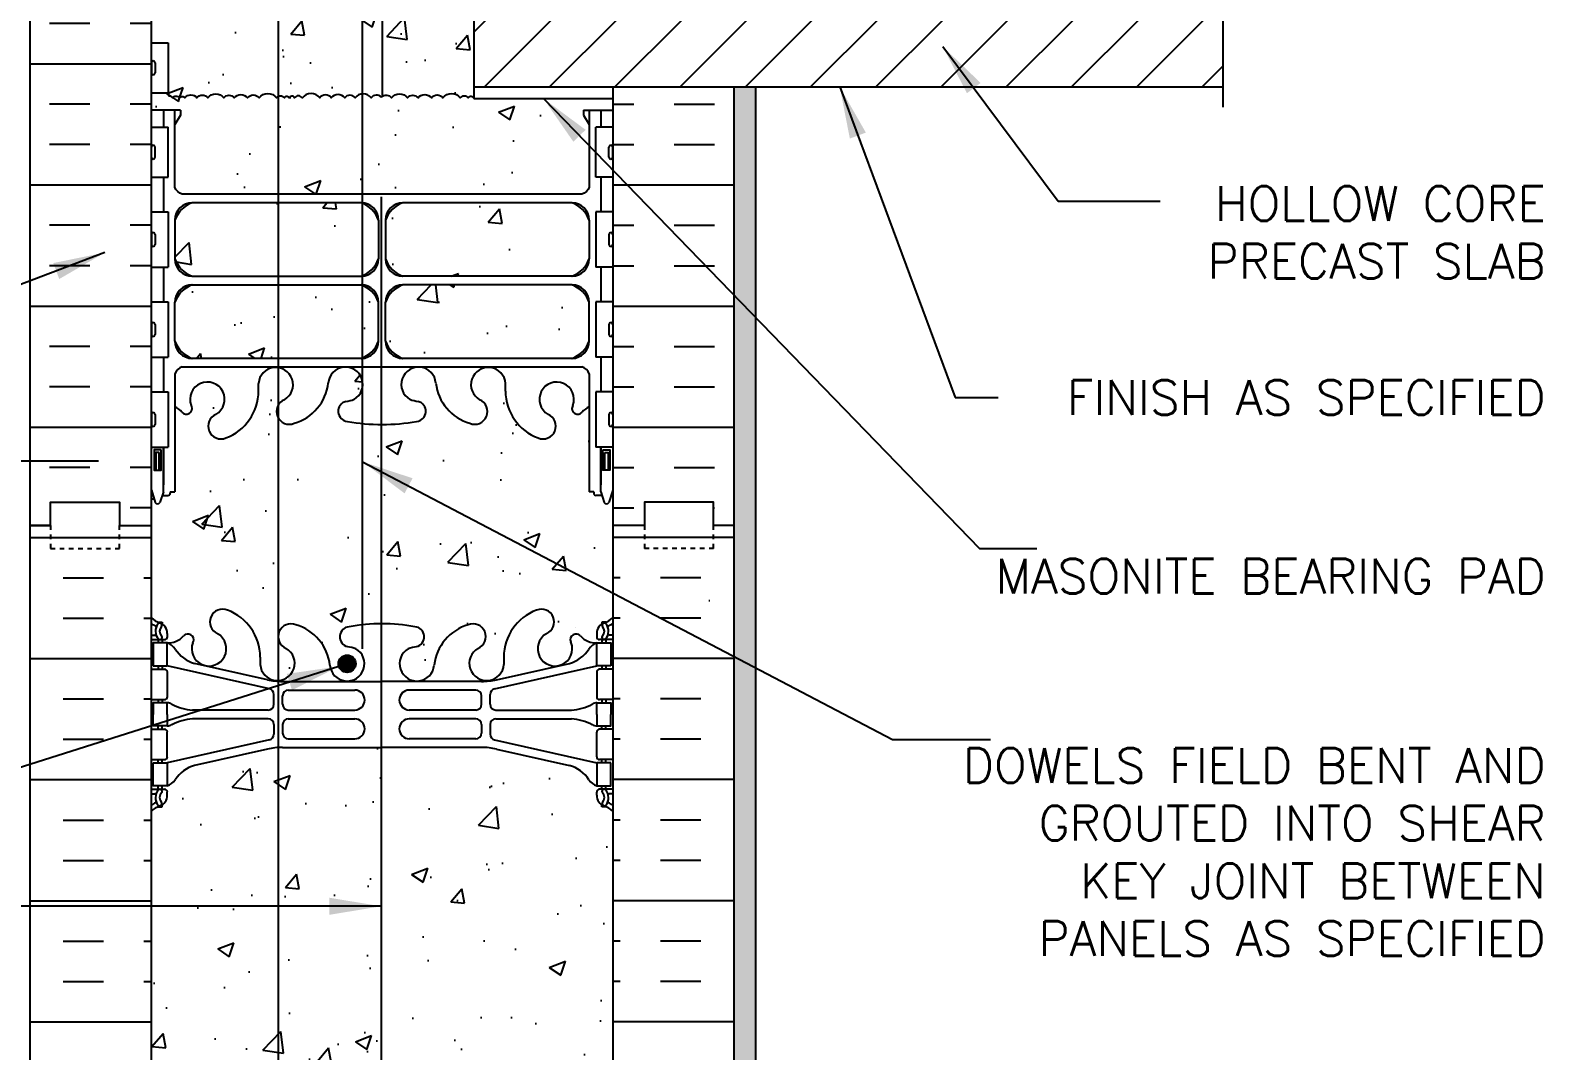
# Model space of a CAD drawing. Header units: inches. Extents: x 208.6 to 263.4, y 202.1 to 265.8.
# Drawn here: x 230.61 to 263.4, y 227.42 to 249.53 of the extents above; entities that cross this region are included whole.
import ezdxf

# ---------------------------------------------------------------- set-up
doc = ezdxf.new("R2010")
doc.units = ezdxf.units.IN
doc.header["$LTSCALE"] = 0.5
doc.header["$MEASUREMENT"] = 0
doc.linetypes.add('HIDDEN2', pattern=[0.1875, 0.125, -0.0625])
for name, color, linetype in [('HATCH', 12, 'Continuous'), ('line25', 2, 'Continuous'), ('LINE3', 3, 'Continuous'), ('LINE50', 5, 'Continuous'), ('LINE9', 9, 'Continuous'), ('TEXT', 4, 'Continuous'), ('Web_Edge', 9, 'Continuous')]:
    doc.layers.add(name, color=color, linetype=linetype)
doc.styles.add('DIM', font='romans.shx', dxfattribs={"width": 0.7})
doc.styles.add('ROMANS', font='romans.shx', dxfattribs={"height": 0.75})
doc.dimstyles.new('ext_12', dxfattribs={"dimscale": 12, "dimtxt": 0.09375, "dimasz": 0.09375, "dimexe": 0.09375, "dimexo": 0.0625, "dimgap": 0.0625, "dimtad": 1, "dimdec": 1, "dimzin": 3, "dimdsep": 46, "dimlunit": 4, "dimtxsty": 'DIM', "dimcen": 0.09, "dimdle": 0.09375, "dimclrt": 4, "dimadec": 0, "dimazin": 0, "dimtfac": 1, "dimtdec": 1, "dimtmove": 2, "dimatfit": 3, "dimfxl": 1, "dimfrac": 2, "dimtolj": 1, "dimtzin": 0, "dimarcsym": 0})
pattern_1 = [(50, (0, 0), (3.5863, -0.31376), [0.375, -4.125]), (355, (0, 0), (-0.693757, 3.76096), [0.3, -3.3]), (100.4514, (0.299, -0.026), (2.892544, 3.4472), [0.3187, -3.50571]), (46.1842, (0, 1), (5.336207, -0.827596), [0.5625, -6.1875]), (96.6356, (0.4447, 0.931), (4.67331, 4.87059), [0.47805, -5.25857]), (351.1842, (0, 1), (4.67331, 4.87059), [0.45, -4.95]), (21, (0.5, 0.75), (2.984535, -2.013094), [0.375, -4.125]), (326, (0.5, 0.75), (1.216577, 3.62575), [0.3, -3.3]), (71.4514, (0.7487, 0.5822), (4.201112, 1.612656), [0.3187, -3.50571]), (37.5, (0, 0), (0.0607993, 1.6644693), [0, -3.26, 0, -3.35, 0, -3.3125]), (7.5, (0, 0), (1.315348, 1.972059), [0, -1.91, 0, -3.185, 0, -1.2625]), (327.5, (-1.115, 0), (2.669112, -0.1127744), [0, -1.25, 0, -3.9, 0, -5.175]), (317.5, (-1.615, 0), (2.915931, 0.500525), [0, -1.625, 0, -2.59, 0, -3.675])]

msp = doc.modelspace()

# ---------------------------------------------------------------- hatches: boundary and pattern name
at = {"layer": 'HATCH'}
h = msp.add_hatch(dxfattribs=at)
h.set_pattern_fill('AR-CONC', color=256, scale=0.5)
h.set_pattern_definition(pattern_1)
h.paths.add_polyline_path([(243.24, 264.81), (237.23, 264.81), (236.23, 263.81), (236.23, 265.81), (235.23, 264.81), (233.24, 264.81), (233.24, 263, 0.088416), (233.386, 262.902), (233.476, 262.902), (233.476, 262.861, -0.249069), (233.586, 262.653), (233.586, 262.586, -0.414214), (233.524, 262.523), (233.476, 262.523), (233.476, 262.453), (233.581, 262.453, -0.155529), (233.757, 262.319, 0.180914), (234.174, 262.008), (235.755, 261.655, 0.054974), (236.082, 261.619), (238.24, 261.619), (240.398, 261.619, 0.054974), (240.725, 261.655), (242.306, 262.008, 0.180914), (242.723, 262.319, -0.155529), (242.899, 262.453), (243.004, 262.453), (243.004, 262.523), (242.957, 262.523, -0.414214), (242.894, 262.586), (242.894, 262.653, -0.249069), (243.004, 262.861), (243.004, 262.902), (243.094, 262.902, 0.08841), (243.24, 263)])
h.paths.add_polyline_path([(243.24, 258.807, 0.08841), (243.094, 258.905), (243.004, 258.905), (243.004, 258.946, -0.249069), (242.894, 259.153), (242.894, 259.221, -0.414214), (242.957, 259.283), (243.004, 259.283), (243.004, 259.353), (242.899, 259.353, 0.231736), (242.541, 259.202, -0.8344), (242.33, 259.328), (242.342, 259.349, 2.155404), (241.803, 259.155, -1), (241.589, 258.644, -0.311223), (240.88, 259.66), (240.881, 259.825, 1.661382), (240.32, 259.472, -1), (240.106, 258.961, -0.307094), (239.368, 259.856, 1.604516), (238.809, 259.481, 0.055617), (238.988, 259.435, -0.843243), (238.954, 259.003, -0.047544), (238.24, 258.938, -0.047544), (237.526, 259.003, -0.843243), (237.492, 259.435, 0.055617), (237.671, 259.481, 1.604516), (237.113, 259.856, -0.307094), (236.374, 258.961, -1), (236.16, 259.472, 1.661382), (235.599, 259.825), (235.6, 259.679, -0.316114), (234.891, 258.644, -1), (234.677, 259.155, 2.155404), (234.139, 259.349), (234.15, 259.328, -0.834375), (233.939, 259.202, 0.23174), (233.581, 259.353), (233.476, 259.353), (233.476, 259.283), (233.524, 259.283, -0.414214), (233.586, 259.221), (233.586, 259.153, -0.249069), (233.476, 258.946), (233.476, 258.905), (233.386, 258.905, 0.088416), (233.24, 258.807), (233.24, 256.807), (233.24, 255.112), (233.301, 255.112), (233.301, 256.114, -0.379483), (233.793, 256.557), (242.537, 256.557), (242.537, 256.597), (242.443, 256.597, -1), (242.443, 256.66), (242.443, 256.785), (242.818, 256.785), (242.818, 256.66, -1), (242.818, 256.597), (242.724, 256.597), (242.724, 256.557), (243.127, 256.557, -0.386179), (243.129, 256.307), (243.928, 256.307), (243.928, 256.807), (243.24, 256.807)])
h.paths.add_polyline_path([(243.733, 254.807), (240.233, 254.807), (240.233, 253.307), (240.233, 249.807), (243.733, 249.807)])
h.paths.add_polyline_path([(243.24, 239.567), (243.161, 239.325, -0.725737), (243.055, 239.306), (243.006, 239.456), (242.88, 239.456, -0.414214), (242.83, 239.506), (242.83, 239.536), (242.73, 239.536), (242.73, 241.373, 0.108935), (242.577, 241.26, -0.8344), (242.366, 241.386), (242.378, 241.407, 2.155404), (241.839, 241.213, -1), (241.625, 240.701, -0.311223), (240.916, 241.717), (240.917, 241.882, 1.661382), (240.356, 241.53, -1), (240.142, 241.019, -0.307094), (239.404, 241.914, 1.604516), (238.845, 241.538, 0.055617), (239.024, 241.493, -0.843243), (238.99, 241.06, -0.049932), (238.24, 240.996, -0.049932), (237.49, 241.06, -0.843243), (237.456, 241.493, 0.055617), (237.635, 241.538, 1.604516), (237.077, 241.914, -0.307094), (236.338, 241.019, -1), (236.124, 241.53, 1.661382), (235.563, 241.882), (235.564, 241.737, -0.316114), (234.855, 240.701, -1), (234.641, 241.213, 2.155404), (234.103, 241.407), (234.114, 241.386, -0.834375), (233.903, 241.26, 0.108938), (233.75, 241.373), (233.75, 239.536), (233.65, 239.536), (233.65, 239.506, -0.414214), (233.6, 239.456), (233.474, 239.456), (233.431, 239.325, -0.725737), (233.325, 239.306), (233.24, 239.567), (233.24, 238.807), (233.24, 236.807, 0.088416), (233.386, 236.71), (233.476, 236.71), (233.476, 236.668, -0.249069), (233.586, 236.461), (233.586, 236.394, -0.414214), (233.524, 236.331), (233.476, 236.331), (233.476, 236.261), (233.581, 236.261, 0.231736), (233.939, 236.412, -0.8344), (234.15, 236.287), (234.139, 236.265, 2.155404), (234.677, 236.46, -1), (234.891, 236.971, -0.311223), (235.6, 235.955), (235.599, 235.79, 1.661382), (236.16, 236.143, -1), (236.374, 236.654, -0.307094), (237.113, 235.758, 1.604516), (237.671, 236.134, 0.055617), (237.492, 236.18, -0.843243), (237.526, 236.612, -0.047544), (238.24, 236.677, -0.047544), (238.954, 236.612, -0.843243), (238.988, 236.18, 0.055617), (238.809, 236.134, 1.604516), (239.368, 235.758, -0.307094), (240.106, 236.654, -1), (240.32, 236.143, 1.661382), (240.881, 235.79), (240.88, 235.935, -0.316114), (241.589, 236.971, -1), (241.803, 236.46, 2.155404), (242.342, 236.265), (242.33, 236.287, -0.834375), (242.541, 236.412, 0.23174), (242.899, 236.261), (243.004, 236.261), (243.004, 236.331), (242.957, 236.331, -0.414214), (242.894, 236.394), (242.894, 236.461, -0.249069), (243.004, 236.668), (243.004, 236.71), (243.094, 236.71, 0.08841), (243.24, 236.807)])
h.paths.add_polyline_path([(243.24, 232.615, 0.08841), (243.094, 232.712), (243.004, 232.712), (243.004, 232.754, -0.249069), (242.894, 232.961), (242.894, 233.029, -0.414214), (242.957, 233.091), (243.004, 233.091), (243.004, 233.161), (242.899, 233.161, -0.168672), (242.713, 233.311, 0.17445), (242.306, 233.607), (240.725, 233.959, 0.054974), (240.398, 233.996), (238.24, 233.996), (236.082, 233.996, 0.054974), (235.755, 233.959), (234.174, 233.607, 0.17445), (233.767, 233.311, -0.168672), (233.581, 233.161), (233.476, 233.161), (233.476, 233.091), (233.524, 233.091, -0.414214), (233.586, 233.029), (233.586, 232.961, -0.249069), (233.476, 232.754), (233.476, 232.712), (233.386, 232.712, 0.088416), (233.24, 232.615), (233.24, 227, 0.088416), (233.386, 226.902), (233.476, 226.902), (233.476, 226.861, -0.249069), (233.586, 226.653), (233.586, 226.586, -0.414214), (233.524, 226.523), (233.476, 226.523), (233.476, 226.453), (233.581, 226.453, -0.168672), (233.767, 226.304, 0.17445), (234.174, 226.008), (235.755, 225.655, 0.054974), (236.082, 225.619), (238.24, 225.619), (240.398, 225.619, 0.054974), (240.725, 225.655), (242.306, 226.008, 0.17445), (242.713, 226.304, -0.168672), (242.899, 226.453), (243.004, 226.453), (243.004, 226.523), (242.957, 226.523, -0.414214), (242.894, 226.586), (242.894, 226.653, -0.249069), (243.004, 226.861), (243.004, 226.902), (243.094, 226.902, 0.08841), (243.24, 227)])
h.paths.add_polyline_path([(239.368, 223.856, 1.604516), (238.809, 223.481, 0.055617), (238.988, 223.435, -0.843243), (238.954, 223.003, -0.047544), (238.24, 222.938, -0.047544), (237.526, 223.003, -0.843243), (237.492, 223.435, 0.055617), (237.671, 223.481, 1.604516), (237.113, 223.856, -0.307094), (236.374, 222.961, -0.133643), (236.23, 222.942), (236.23, 221.798), (237.23, 222.798), (241.311, 222.798, -0.232569), (240.88, 223.66), (240.881, 223.825, 1.661382), (240.32, 223.472, -1), (240.106, 222.961, -0.307094)])
h.paths.add_polyline_path([(243.004, 222.946, -0.249069), (242.894, 223.153), (242.894, 223.221, -0.414214), (242.957, 223.283), (243.004, 223.283), (243.004, 223.353), (242.899, 223.353, 0.231736), (242.541, 223.202, -0.8344), (242.33, 223.328), (242.342, 223.349, 2.155404), (241.803, 223.155, -0.408265), (241.954, 222.798), (243.25, 222.798, 0.095253), (243.094, 222.905), (243.004, 222.905)])
h.paths.add_polyline_path([(234.677, 223.155, 2.155404), (234.139, 223.349), (234.15, 223.328, -0.834375), (233.939, 223.202, 0.23174), (233.581, 223.353), (233.476, 223.353), (233.476, 223.283), (233.524, 223.283, -0.414214), (233.586, 223.221), (233.586, 223.153, -0.249069), (233.476, 222.946), (233.476, 222.905), (233.386, 222.905, 0.095253), (233.23, 222.798), (234.526, 222.798, -0.408265)])
h.paths.add_polyline_path([(236.23, 223.798), (236.23, 223.523, 1.463262), (235.599, 223.825), (235.6, 223.679, -0.237267), (235.17, 222.798), (235.23, 222.798)])
h.paths.add_polyline_path([(238.164, 243.641, 0.225652), (237.789, 244.016), (234.125, 244.016, 0.225652), (233.75, 243.641), (233.75, 242.801, 0.225652), (234.125, 242.426), (237.789, 242.426, 0.225652), (238.164, 242.801)])
h.paths.add_polyline_path([(238.164, 245.423, 0.225652), (237.789, 245.798), (234.125, 245.798, 0.225652), (233.75, 245.423), (233.75, 244.582, 0.225652), (234.125, 244.207), (237.789, 244.207, 0.225652), (238.164, 244.582)])
h.paths.add_polyline_path([(242.73, 244.582), (242.73, 245.423, 0.225652), (242.355, 245.798), (238.691, 245.798, 0.225652), (238.316, 245.423), (238.316, 244.582, 0.225652), (238.691, 244.207), (242.355, 244.207, 0.225652)])
h.paths.add_polyline_path([(242.73, 243.641, 0.225652), (242.355, 244.016), (238.691, 244.016, 0.225652), (238.316, 243.641), (238.316, 242.801, 0.225652), (238.691, 242.426), (242.355, 242.426, 0.225652), (242.73, 242.801)])
h = msp.add_hatch(dxfattribs=at)
h.set_pattern_fill('INSUL', color=256, scale=7, angle=180, style=0)
h.set_pattern_definition([(180, (240.657, 238.3073), (-3e-16, -2.625), []), (180, (240.657, 237.4323), (-3e-16, -2.625), [0.875, -0.875]), (180, (240.657, 236.5573), (-3e-16, -2.625), [0.875, -0.875])])
h.paths.add_polyline_path([(230.615, 238.807), (231.053, 238.807), (231.053, 239.307), (232.553, 239.307), (232.553, 238.807), (233.24, 238.807), (233.24, 256.807), (232.99, 256.807), (232.553, 256.807), (232.553, 256.307), (231.053, 256.307), (231.053, 256.807), (230.615, 256.807)])
h = msp.add_hatch(dxfattribs=at)
h.set_pattern_fill('AR-CONC', color=256, scale=0.5)
h.set_pattern_definition(pattern_1)
h.paths.add_polyline_path([(240.233, 253.307), (240.233, 256.307), (233.795, 256.307, 0.366745), (233.551, 256.096), (233.551, 255.112), (233.605, 255.112), (233.605, 253.912), (233.24, 253.912), (233.24, 253.162), (233.605, 253.162), (233.605, 251.962), (233.24, 251.962), (233.24, 251.212), (233.605, 251.212), (233.605, 250.012), (233.24, 250.012), (233.24, 249.262), (233.605, 249.262), (233.605, 248.182), (233.605, 248.123, -0.211775), (233.695, 248.069, -0.520567), (233.851, 248.069, -0.520567), (233.969, 248.069, -0.520567), (234.228, 248.069, -0.520567), (234.463, 248.069, -0.520567), (234.808, 248.069, -0.520567), (235.035, 248.069, -0.520567), (235.325, 248.069, -0.520567), (235.576, 248.069, -0.520567), (235.952, 248.069, -0.520567), (236.124, 248.069, -0.77279), (236.233, 248.057, -0.77279), (236.342, 248.069, -0.520567), (236.514, 248.069, -0.520567), (236.89, 248.069, -0.520567), (237.141, 248.069, -0.520567), (237.431, 248.069, -0.520567), (237.658, 248.069, -0.520567), (238.003, 248.069, -0.476463), (238.226, 248.085, -0.476463), (238.448, 248.069, -0.520567), (238.793, 248.069, -0.520567), (239.02, 248.069, -0.520567), (239.31, 248.069, -0.520567), (239.561, 248.069, -0.520567), (239.937, 248.069, -0.520567), (240.11, 248.069, -0.675722), (240.233, 248.057), (240.233, 248.307)])
h = msp.add_hatch(dxfattribs=at)
h.set_pattern_fill('ANSI31', color=256, scale=8, style=0)
h.set_pattern_definition([(45, (150.2163, 97.2534), (-0.707107, 0.707107), [])])
h.paths.add_polyline_path([(256.468, 249.807), (240.233, 249.807), (240.233, 248.307), (256.468, 248.307)])
h = msp.add_hatch(dxfattribs=at)
h.set_pattern_fill('INSUL', color=256, scale=7, angle=180, style=0)
h.set_pattern_definition([(7e-15, (235.823, 238.3073), (3e-16, -2.625), []), (7e-15, (235.823, 237.4323), (3e-16, -2.625), [0.875, -0.875]), (7e-15, (235.823, 236.5573), (3e-16, -2.625), [0.875, -0.875])])
h.paths.add_polyline_path([(245.865, 248.307), (243.24, 248.307), (243.24, 238.807), (243.928, 238.807), (243.928, 239.307), (245.428, 239.307), (245.428, 238.807), (245.865, 238.807)])
h = msp.add_hatch(dxfattribs=at)
h.set_pattern_fill('AR-SAND', color=256, scale=0.25, style=0)
h.set_pattern_definition([(37.5, (245.86505, 222.7978), (-0.0157483, 0.481706), [0, -0.38, 0, -0.425, 0, -0.40625]), (7.5, (245.86505, 222.7978), (0.442444, 0.705537), [0, -0.205, 0, -0.3425, 0, -0.13125]), (327.5, (245.55755, 222.7978), (0.7785355, 0.001415), [0, -0.125, 0, -0.45, 0, -0.5875]), (317.5, (245.55755, 222.7978), (0.751532, 0.219419), [0, -0.0625, 0, -0.295, 0, -0.3375])])
h.paths.add_polyline_path([(246.344, 248.307), (245.865, 248.307), (245.865, 222.798), (246.344, 222.798)])
h = msp.add_hatch(dxfattribs=at)
h.set_pattern_fill('AR-CONC', color=256, scale=0.5)
h.set_pattern_definition(pattern_1)
h.paths.add_polyline_path([(242.73, 247.495), (242.61, 247.695), (242.61, 247.807), (243.24, 247.807), (243.24, 248.057), (240.233, 248.057, 0.675722), (240.11, 248.069, 0.520567), (239.937, 248.069, 0.520567), (239.561, 248.069, 0.520567), (239.31, 248.069, 0.520567), (239.02, 248.069, 0.520567), (238.793, 248.069, 0.520567), (238.448, 248.069, 0.476463), (238.226, 248.085, 0.476463), (238.003, 248.069, 0.520567), (237.658, 248.069, 0.520567), (237.431, 248.069, 0.520567), (237.141, 248.069, 0.520567), (236.89, 248.069, 0.520567), (236.514, 248.069, 0.520567), (236.342, 248.069, 0.77279), (236.233, 248.057, 0.77279), (236.124, 248.069, 0.520567), (235.952, 248.069, 0.520567), (235.576, 248.069, 0.520567), (235.325, 248.069, 0.520567), (235.035, 248.069, 0.520567), (234.808, 248.069, 0.520567), (234.463, 248.069, 0.520567), (234.228, 248.069, 0.520567), (233.969, 248.069, 0.520567), (233.851, 248.069, 0.520567), (233.695, 248.069, 0.211775), (233.605, 248.123), (233.605, 248.182), (233.24, 248.182), (233.24, 247.807), (233.87, 247.807), (233.87, 247.695), (233.75, 247.495), (233.75, 246.134, 0.268156), (233.911, 245.985), (242.569, 245.985, 0.268138), (242.73, 246.134)])
at = {"layer": 'LINE3'}
msp.add_hatch(color=256, dxfattribs=at).paths.add_polyline_path([(237.297, 235.809, 1), (237.672, 235.809, 1)])

# ---------------------------------------------------------------- linework, layer by layer
at = {"layer": 'HATCH'}
for p, q in [((230.615, 238.548), (233.24, 238.548)), ((245.865, 238.548), (243.24, 238.548)), ((231.328, 237.673), (232.203, 237.673)), ((233.078, 237.673), (233.24, 237.673)), ((243.402, 237.673), (243.24, 237.673)), ((245.152, 237.673), (244.277, 237.673)), ((245.347, 237.17), (245.322, 237.17)), ((231.328, 236.798), (232.203, 236.798)), ((233.078, 236.798), (233.24, 236.798)), ((243.402, 236.798), (243.24, 236.798)), ((245.152, 236.798), (244.277, 236.798)), ((242.43, 236.587), (242.43, 236.587)), ((230.615, 235.923), (233.24, 235.923)), ((245.865, 235.923), (243.24, 235.923)), ((231.328, 235.048), (232.203, 235.048)), ((233.078, 235.048), (233.24, 235.048)), ((243.402, 235.048), (243.24, 235.048)), ((245.152, 235.048), (244.277, 235.048)), ((231.328, 234.173), (232.203, 234.173)), ((233.078, 234.173), (233.24, 234.173)), ((243.402, 234.173), (243.24, 234.173)), ((245.152, 234.173), (244.277, 234.173)), ((230.615, 233.298), (233.24, 233.298)), ((245.865, 233.298), (243.24, 233.298)), ((231.328, 232.423), (232.203, 232.423)), ((233.078, 232.423), (233.24, 232.423)), ((243.402, 232.423), (243.24, 232.423)), ((245.152, 232.423), (244.277, 232.423)), ((231.328, 231.548), (232.203, 231.548)), ((233.078, 231.548), (233.24, 231.548)), ((243.402, 231.548), (243.24, 231.548)), ((245.152, 231.548), (244.277, 231.548)), ((230.615, 230.673), (233.24, 230.673)), ((245.865, 230.673), (243.24, 230.673)), ((231.328, 229.798), (232.203, 229.798)), ((233.078, 229.798), (233.24, 229.798)), ((243.402, 229.798), (243.24, 229.798)), ((245.152, 229.798), (244.277, 229.798)), ((231.328, 228.923), (232.203, 228.923)), ((233.078, 228.923), (233.24, 228.923)), ((243.402, 228.923), (243.24, 228.923)), ((245.152, 228.923), (244.277, 228.923)), ((230.615, 228.048), (233.24, 228.048)), ((245.865, 228.048), (243.24, 228.048))]:
    msp.add_line(p, q, dxfattribs=at)
for points in [[(233.605, 248.123, -0.211775), (233.695, 248.069, -0.520567), (233.851, 248.069, -0.520567), (233.969, 248.069, -0.520567), (234.228, 248.069, -0.520567), (234.463, 248.069, -0.520567), (234.808, 248.069, -0.520567), (235.035, 248.069, -0.520567), (235.325, 248.069, -0.520567), (235.576, 248.069, -0.520567), (235.952, 248.069, -0.520567), (236.124, 248.069, -0.77279), (236.233, 248.057)], [(238.226, 248.085, 0.476463), (238.003, 248.069, 0.520567), (237.658, 248.069, 0.520567), (237.431, 248.069, 0.520567), (237.141, 248.069, 0.520567), (236.89, 248.069, 0.520567), (236.514, 248.069, 0.520567), (236.342, 248.069, 0.77279), (236.233, 248.057)], [(238.226, 248.085, -0.476463), (238.448, 248.069, -0.520567), (238.793, 248.069, -0.520567), (239.02, 248.069, -0.520567), (239.31, 248.069, -0.520567), (239.561, 248.069, -0.520567), (239.937, 248.069, -0.520567), (240.11, 248.069, -0.675722), (240.233, 248.057)]]:
    msp.add_lwpolyline(points, format="xyb", dxfattribs=at)
at = {"layer": 'line25'}
for p, q in [((233.24, 238.807), (233.24, 256.807)), ((233.24, 249.262), (233.605, 249.262)), ((233.605, 249.262), (233.605, 248.182)), ((240.233, 248.307), (240.233, 248.057)), ((240.233, 248.307), (256.468, 248.307)), ((243.24, 248.307), (243.24, 222.81)), ((245.838, 248.307), (256.468, 248.307)), ((233.24, 248.182), (233.605, 248.182)), ((240.233, 248.057), (243.24, 248.057)), ((233.24, 247.432), (233.605, 247.432)), ((233.605, 246.352), (233.605, 247.432)), ((243.24, 247.432), (242.875, 247.432)), ((242.875, 246.352), (242.875, 247.432)), ((233.24, 246.352), (233.605, 246.352)), ((243.24, 246.352), (242.875, 246.352)), ((233.24, 245.602), (233.605, 245.602)), ((233.605, 245.602), (233.605, 244.402)), ((243.24, 245.602), (242.875, 245.602)), ((242.875, 245.602), (242.875, 244.402)), ((233.24, 244.402), (233.605, 244.402)), ((243.24, 244.402), (242.875, 244.402)), ((233.24, 243.652), (233.605, 243.652)), ((233.605, 243.652), (233.605, 242.452)), ((243.24, 243.652), (242.875, 243.652)), ((242.875, 243.652), (242.875, 242.452)), ((233.24, 242.452), (233.605, 242.452)), ((243.24, 242.452), (242.875, 242.452)), ((233.24, 241.702), (233.605, 241.702)), ((233.605, 241.702), (233.605, 240.502)), ((243.24, 241.702), (242.875, 241.702)), ((242.875, 241.702), (242.875, 240.502)), ((233.24, 240.502), (233.605, 240.502)), ((243.24, 240.502), (242.875, 240.502)), ((233.24, 222.81), (233.24, 238.807))]:
    msp.add_line(p, q, dxfattribs=at)
msp.add_lwpolyline([(240.233, 256.307), (240.233, 253.307), (240.233, 248.307)], dxfattribs=at)
at = {"layer": 'LINE3'}
for p, q in [((235.988, 265.569), (235.988, 226.644)), ((238.24, 264.81), (238.24, 248.098)), ((237.819, 236.129), (237.819, 252.31)), ((238.222, 245.926), (238.223, 222.806))]:
    msp.add_line(p, q, dxfattribs=at)
msp.add_circle((237.484, 235.809), 0.188, dxfattribs=at)
at = {"layer": 'LINE50'}
for p, q in [((245.865, 248.307), (245.865, 222.81)), ((230.615, 222.798), (230.615, 238.807))]:
    msp.add_line(p, q, dxfattribs=at)
for points in [[(231.053, 238.807), (230.615, 238.807), (230.615, 256.807), (231.053, 256.807), (231.053, 257.307), (232.553, 257.307), (232.553, 256.807), (232.99, 256.807), (233.24, 256.807)], [(230.615, 238.807), (231.053, 238.807), (231.053, 239.307), (232.553, 239.307), (232.553, 238.807), (233.24, 238.807)], [(230.615, 238.807), (231.053, 238.807), (231.053, 239.307), (232.553, 239.307), (232.553, 238.807), (233.24, 238.807)], [(245.865, 238.807), (245.428, 238.807), (245.428, 239.307), (243.928, 239.307), (243.928, 238.807), (243.24, 238.807)]]:
    msp.add_lwpolyline(points, dxfattribs=at)
at = {"layer": 'LINE9'}
for p, q in [((256.468, 253.307), (256.468, 247.867)), ((233.28, 248.872), (233.28, 248.872)), ((233.24, 248.832), (233.24, 248.612)), ((233.24, 248.777), (233.24, 248.777)), ((233.24, 248.667), (233.24, 248.667)), ((233.28, 248.572), (233.28, 248.572)), ((233.32, 248.832), (233.32, 248.612)), ((246.344, 222.81), (246.344, 248.307)), ((233.24, 246.782), (233.24, 247.002)), ((233.24, 246.947), (233.24, 246.947)), ((233.28, 247.042), (233.28, 247.042)), ((233.32, 246.782), (233.32, 247.002)), ((243.16, 246.782), (243.16, 247.002)), ((243.2, 247.042), (243.2, 247.042)), ((243.24, 246.782), (243.24, 247.002)), ((243.24, 246.947), (243.24, 246.947)), ((233.24, 246.837), (233.24, 246.837)), ((233.28, 246.742), (233.28, 246.742)), ((243.2, 246.742), (243.2, 246.742)), ((243.24, 246.837), (243.24, 246.837)), ((233.24, 245.112), (233.24, 244.892)), ((233.24, 245.057), (233.24, 245.057)), ((233.24, 244.947), (233.24, 244.947)), ((233.28, 245.152), (233.28, 245.152)), ((233.32, 245.112), (233.32, 244.892)), ((243.16, 245.112), (243.16, 244.892)), ((243.2, 245.152), (243.2, 245.152)), ((243.24, 245.112), (243.24, 244.892)), ((243.24, 245.057), (243.24, 245.057)), ((243.24, 244.947), (243.24, 244.947)), ((233.28, 244.852), (233.28, 244.852)), ((243.2, 244.852), (243.2, 244.852)), ((233.24, 243.162), (233.24, 242.942)), ((233.24, 243.107), (233.24, 243.107)), ((233.24, 242.997), (233.24, 242.997)), ((233.32, 243.162), (233.32, 242.942)), ((243.16, 243.162), (243.16, 242.942)), ((243.24, 243.162), (243.24, 242.942)), ((243.24, 243.107), (243.24, 243.107)), ((243.24, 242.997), (243.24, 242.997)), ((233.28, 242.902), (233.28, 242.902)), ((243.2, 242.902), (243.2, 242.902)), ((233.24, 241.212), (233.24, 240.992)), ((233.24, 241.157), (233.24, 241.157)), ((233.24, 241.047), (233.24, 241.047)), ((233.28, 241.252), (233.28, 241.252)), ((233.32, 241.212), (233.32, 240.992)), ((243.16, 241.212), (243.16, 240.992)), ((243.2, 241.252), (243.2, 241.252)), ((243.24, 241.212), (243.24, 240.992)), ((243.24, 241.157), (243.24, 241.157)), ((243.24, 241.047), (243.24, 241.047)), ((233.28, 240.952), (233.28, 240.952)), ((243.2, 240.952), (243.2, 240.952)), ((230.093, 240.208), (232.093, 240.208))]:
    msp.add_line(p, q, dxfattribs=at)
at = {"layer": 'LINE9', "linetype": 'HIDDEN2'}
for p, q in [((231.053, 238.807), (231.053, 238.307)), ((232.553, 238.307), (232.553, 238.807)), ((243.928, 238.807), (243.928, 238.307)), ((245.428, 238.307), (245.428, 238.807)), ((231.053, 238.307), (232.553, 238.307)), ((245.428, 238.307), (243.928, 238.307))]:
    msp.add_line(p, q, dxfattribs=at)
at = {"layer": 'LINE9'}
for centre, start, end in [((233.28, 248.832), 90, 180), ((233.28, 248.832), 0, 90), ((233.28, 248.612), 180, 270), ((233.28, 248.612), 270, 0), ((233.28, 247.002), 90, 180), ((233.28, 247.002), 360, 90), ((243.2, 247.002), 90, 180), ((243.2, 247.002), 0, 90), ((233.28, 246.782), 180, 270), ((233.28, 246.782), 270, 0), ((243.2, 246.782), 180, 270), ((243.2, 246.782), 270, 0), ((233.28, 245.112), 90, 180), ((233.28, 245.112), 0, 90), ((243.2, 245.112), 90, 180), ((243.2, 245.112), 360, 90), ((233.28, 244.892), 180, 270), ((233.28, 244.892), 270, 0), ((243.2, 244.892), 180, 270), ((243.2, 244.892), 270, 0), ((233.28, 243.162), 90, 180), ((233.28, 242.942), 180, 270), ((233.28, 243.162), 0, 90), ((233.28, 242.942), 270, 0), ((243.2, 243.162), 90, 180), ((243.2, 242.942), 180, 270), ((243.2, 243.162), 360, 90), ((243.2, 242.942), 270, 0), ((233.28, 241.212), 90, 180), ((233.28, 240.992), 180, 270), ((233.28, 241.212), 0, 90), ((233.28, 240.992), 270, 0), ((243.2, 241.212), 90, 180), ((243.2, 240.992), 180, 270), ((243.2, 241.212), 360, 90), ((243.2, 240.992), 270, 0)]:
    msp.add_arc(centre, 0.04, start, end, dxfattribs=at)
at = {"layer": 'Web_Edge'}
for p, q in [((233.87, 247.807), (233.24, 247.807)), ((233.87, 247.695), (233.75, 247.495)), ((233.87, 247.695), (233.75, 247.495)), ((233.87, 247.807), (233.87, 247.695)), ((233.87, 247.807), (233.87, 247.695)), ((242.61, 247.807), (243.24, 247.807)), ((242.61, 247.807), (243.24, 247.807)), ((242.61, 247.807), (242.61, 247.695)), ((242.61, 247.807), (242.61, 247.695)), ((242.61, 247.695), (242.73, 247.495)), ((242.61, 247.695), (242.73, 247.495)), ((237.789, 245.798), (234.125, 245.798)), ((242.355, 245.798), (238.691, 245.798)), ((233.75, 245.423), (233.75, 244.582)), ((238.164, 245.423), (238.164, 244.582)), ((238.316, 245.424), (238.316, 244.583)), ((242.73, 245.423), (242.73, 244.582)), ((234.125, 244.207), (237.789, 244.207)), ((234.125, 244.016), (237.789, 244.016)), ((242.355, 244.207), (238.691, 244.207)), ((242.355, 244.016), (238.691, 244.016)), ((233.75, 242.801), (233.75, 243.641)), ((238.164, 242.801), (238.164, 243.641)), ((238.316, 242.8), (238.316, 243.641)), ((242.73, 242.801), (242.73, 243.641)), ((237.789, 242.426), (234.125, 242.426)), ((242.355, 242.426), (238.691, 242.426)), ((233.75, 242.09), (233.75, 239.536)), ((242.569, 242.238), (233.911, 242.238)), ((242.73, 242.09), (242.73, 239.536)), ((235.564, 241.717), (235.563, 241.882)), ((240.916, 241.717), (240.917, 241.882)), ((234.103, 241.407), (234.114, 241.386)), ((242.378, 241.407), (242.366, 241.386)), ((233.5, 239.536), (233.5, 240.502)), ((242.98, 239.536), (242.98, 240.502)), ((233.24, 239.567), (233.325, 239.306)), ((233.5, 239.536), (233.425, 239.306)), ((233.474, 239.456), (233.6, 239.456)), ((233.65, 239.536), (233.75, 239.536)), ((233.65, 239.536), (233.65, 239.506)), ((233.65, 239.506), (233.65, 239.506)), ((242.83, 239.536), (242.73, 239.536)), ((242.83, 239.536), (242.83, 239.506)), ((242.83, 239.506), (242.83, 239.506)), ((243.006, 239.456), (242.88, 239.456)), ((242.98, 239.536), (243.055, 239.306)), ((243.24, 239.567), (243.155, 239.306)), ((233.24, 236.431), (233.318, 236.431)), ((233.386, 236.71), (233.476, 236.71)), ((233.476, 236.71), (233.476, 236.668)), ((233.586, 236.461), (233.586, 236.394)), ((242.894, 236.461), (242.894, 236.394)), ((243.094, 236.71), (243.004, 236.71)), ((243.004, 236.71), (243.004, 236.668)), ((243.24, 236.431), (243.162, 236.431)), ((233.24, 236.331), (233.524, 236.331)), ((233.386, 236.331), (233.386, 236.261)), ((233.476, 236.331), (233.476, 236.261)), ((234.139, 236.265), (234.15, 236.287)), ((242.342, 236.265), (242.33, 236.287)), ((243.24, 236.331), (242.957, 236.331)), ((243.004, 236.331), (243.004, 236.261)), ((243.094, 236.331), (243.094, 236.261)), ((233.386, 235.761), (233.386, 235.691)), ((233.476, 235.761), (233.476, 235.691)), ((235.799, 235.265), (233.581, 235.761)), ((235.755, 235.463), (234.174, 235.816)), ((235.6, 235.955), (235.599, 235.79)), ((240.681, 235.265), (242.899, 235.761)), ((240.725, 235.463), (242.306, 235.816)), ((240.88, 235.955), (240.881, 235.79)), ((243.004, 235.761), (243.004, 235.691)), ((243.094, 235.761), (243.094, 235.691)), ((233.24, 235.691), (233.524, 235.691)), ((233.586, 235.629), (233.586, 235.094)), ((236.082, 235.427), (238.24, 235.427)), ((240.398, 235.427), (238.24, 235.427)), ((242.894, 235.629), (242.894, 235.094)), ((243.24, 235.691), (242.957, 235.691)), ((235.896, 234.93), (235.896, 235.143)), ((236.084, 234.931), (236.084, 235.115)), ((236.209, 235.24), (237.648, 235.24)), ((240.271, 235.24), (238.832, 235.24)), ((240.396, 234.931), (240.396, 235.115)), ((240.584, 234.93), (240.584, 235.143)), ((233.24, 235.031), (233.524, 235.031)), ((233.386, 235.031), (233.386, 234.961)), ((233.476, 235.031), (233.476, 234.961)), ((235.771, 234.805), (234.134, 234.805)), ((236.209, 234.806), (237.648, 234.806)), ((240.271, 234.806), (238.832, 234.806)), ((240.709, 234.805), (242.346, 234.805)), ((243.24, 235.031), (242.957, 235.031)), ((243.004, 235.031), (243.004, 234.961)), ((243.094, 235.031), (243.094, 234.961)), ((233.386, 234.391), (233.386, 234.461)), ((233.476, 234.391), (233.476, 234.461)), ((235.771, 234.617), (234.134, 234.617)), ((235.896, 234.492), (235.896, 234.28)), ((236.084, 234.491), (236.084, 234.307)), ((236.209, 234.616), (237.648, 234.616)), ((240.271, 234.616), (238.832, 234.616)), ((240.396, 234.491), (240.396, 234.307)), ((240.584, 234.492), (240.584, 234.28)), ((240.709, 234.617), (242.346, 234.617)), ((243.004, 234.391), (243.004, 234.461)), ((243.094, 234.391), (243.094, 234.461)), ((233.24, 234.391), (233.524, 234.391)), ((235.799, 234.158), (233.581, 233.661)), ((233.586, 233.794), (233.586, 234.329)), ((236.209, 234.182), (237.648, 234.182)), ((240.271, 234.182), (238.832, 234.182)), ((240.681, 234.158), (242.899, 233.661)), ((242.894, 233.794), (242.894, 234.329)), ((243.24, 234.391), (242.957, 234.391)), ((235.755, 233.959), (234.174, 233.607)), ((236.082, 233.996), (238.24, 233.996)), ((240.398, 233.996), (238.24, 233.996)), ((240.725, 233.959), (242.306, 233.607)), ((233.24, 233.731), (233.524, 233.731)), ((233.386, 233.661), (233.386, 233.731)), ((233.476, 233.661), (233.476, 233.731)), ((243.24, 233.731), (242.957, 233.731)), ((243.004, 233.661), (243.004, 233.731)), ((243.094, 233.661), (243.094, 233.731)), ((233.386, 233.091), (233.386, 233.161)), ((233.476, 233.091), (233.476, 233.161)), ((243.004, 233.091), (243.004, 233.161)), ((243.094, 233.091), (243.094, 233.161)), ((233.24, 233.091), (233.524, 233.091)), ((233.24, 232.991), (233.318, 232.991)), ((233.586, 232.961), (233.586, 233.029)), ((242.894, 232.961), (242.894, 233.029)), ((243.24, 233.091), (242.957, 233.091)), ((243.24, 232.991), (243.162, 232.991)), ((233.386, 232.712), (233.476, 232.712)), ((233.476, 232.712), (233.476, 232.754)), ((243.004, 232.712), (243.004, 232.754)), ((243.094, 232.712), (243.004, 232.712))]:
    msp.add_line(p, q, dxfattribs=at)
for points in [[(233.5, 247.807), (233.5, 247.432)], [(242.98, 247.807), (242.98, 247.432)], [(233.5, 246.352), (233.5, 245.602)], [(242.98, 246.352), (242.98, 245.602)], [(233.5, 244.402), (233.5, 243.652)], [(242.98, 244.402), (242.98, 243.652)], [(233.5, 242.452), (233.5, 241.702)], [(242.98, 242.452), (242.98, 241.702)], [(233.5, 240.502), (233.5, 239.686)], [(242.98, 240.502), (242.98, 239.686)], [(233.581, 234.711), (233.581, 234.961), (233.281, 234.961), (233.281, 234.711)], [(242.899, 234.711), (242.899, 234.961), (243.199, 234.961), (243.199, 234.711)], [(233.581, 234.711), (233.581, 234.461), (233.281, 234.461), (233.281, 234.711)], [(242.899, 234.711), (242.899, 234.461), (243.199, 234.461), (243.199, 234.711)]]:
    msp.add_lwpolyline(points, dxfattribs=at)
msp.add_lwpolyline([(242.73, 247.807), (242.73, 246.134, -0.268138), (242.569, 245.985), (233.911, 245.985, -0.268156), (233.75, 246.134), (233.75, 247.807)], format="xyb", dxfattribs=at)
for points in [[(233.45, 240.446), (233.3, 240.446), (233.3, 240.006), (233.45, 240.006)], [(233.41, 240.386), (233.34, 240.386), (233.34, 240.006), (233.41, 240.006)], [(243.03, 240.446), (243.18, 240.446), (243.18, 240.006), (243.03, 240.006)], [(243.07, 240.386), (243.14, 240.386), (243.14, 240.006), (243.07, 240.006)], [(233.281, 235.761), (233.581, 235.761), (233.581, 236.261), (233.281, 236.261)], [(243.199, 235.761), (242.899, 235.761), (242.899, 236.261), (243.199, 236.261)], [(233.281, 233.661), (233.581, 233.661), (233.581, 233.161), (233.281, 233.161)], [(243.199, 233.661), (242.899, 233.661), (242.899, 233.161), (243.199, 233.161)]]:
    msp.add_lwpolyline(points, close=True, dxfattribs=at)
for centre, radius, start, end in [((234.332, 245.216), 0.617, 109.5682, 160.4318), ((234.125, 245.423), 0.375, 90, 180), ((237.582, 245.216), 0.617, 19.5682, 70.4318), ((237.789, 245.423), 0.375, 360, 90), ((238.898, 245.216), 0.617, 109.5682, 160.4318), ((238.691, 245.423), 0.375, 90, 180), ((242.148, 245.216), 0.617, 19.5682, 70.4318), ((242.355, 245.423), 0.375, 360, 90), ((234.332, 244.789), 0.617, 199.5682, 250.4318), ((234.125, 244.582), 0.375, 180, 270), ((237.582, 244.789), 0.617, 289.5682, 340.4318), ((237.789, 244.582), 0.375, 270, 0), ((238.898, 244.789), 0.617, 199.5682, 250.4318), ((238.691, 244.582), 0.375, 180, 270), ((242.148, 244.789), 0.617, 289.5682, 340.4318), ((242.355, 244.582), 0.375, 270, 0), ((234.332, 243.435), 0.617, 109.5682, 160.4318), ((234.125, 243.641), 0.375, 90, 180), ((237.582, 243.435), 0.617, 19.5682, 70.4318), ((237.789, 243.641), 0.375, 360, 90), ((238.898, 243.435), 0.617, 109.5682, 160.4318), ((238.691, 243.641), 0.375, 90, 180), ((242.148, 243.435), 0.617, 19.5682, 70.4318), ((242.355, 243.641), 0.375, 360, 90), ((234.332, 243.007), 0.617, 199.5682, 250.4318), ((234.125, 242.801), 0.375, 180, 270), ((237.582, 243.007), 0.617, 289.5682, 340.4318), ((237.789, 242.801), 0.375, 270, 0), ((238.898, 243.007), 0.617, 199.5682, 250.4318), ((238.691, 242.801), 0.375, 180, 270), ((242.148, 243.007), 0.617, 289.5682, 340.4318), ((242.355, 242.801), 0.375, 270, 0), ((233.959, 242.025), 0.219, 102.5678, 162.6118), ((235.937, 241.855), 0.375, 299.9315, 175.7552), ((237.448, 241.863), 0.375, 299.9315, 175.7552), ((239.032, 241.863), 0.375, 4.2448, 240.0685), ((240.543, 241.855), 0.375, 4.2448, 240.0685), ((242.521, 242.025), 0.219, 17.3917, 77.4322), ((234.454, 241.538), 0.375, 299.9315, 200.3757), ((234.472, 241.724), 1.092, 290.5175, 359.6668), ((236.047, 242.011), 1.034, 286.3365, 353.3331), ((240.433, 242.011), 1.034, 186.6669, 253.6635), ((242.008, 241.724), 1.092, 180.3332, 249.4825), ((242.026, 241.538), 0.375, 339.6243, 240.0685), ((233.57, 240.97), 0.441, 41.0127, 65.8813), ((233.997, 241.342), 0.125, 221.0127, 20.3757), ((236.231, 241.274), 0.277, 112.68, 292.68), ((237.51, 241.279), 0.22, 104.2604, 264.8165), ((237.341, 242.319), 0.834, 277.8937, 290.6271), ((239.139, 242.319), 0.834, 249.3729, 262.1063), ((238.97, 241.279), 0.22, 275.1835, 75.7396), ((240.249, 241.274), 0.277, 247.32, 67.32), ((242.483, 241.342), 0.125, 159.6243, 318.9873), ((242.91, 240.97), 0.441, 114.1182, 138.9873), ((234.748, 240.957), 0.277, 112.68, 292.68), ((238.187, 244.773), 3.777, 259.3725, 270.8066), ((238.293, 244.773), 3.777, 269.1934, 280.6275), ((241.732, 240.957), 0.277, 247.32, 67.32), ((233.6, 239.506), 0.05, 270, 0), ((242.88, 239.506), 0.05, 180, 270), ((233.375, 239.333), 0.0567, 208.0725, 331.9275), ((243.105, 239.333), 0.0567, 208.0725, 331.9275), ((233.586, 237.168), 0.5, 226.2109, 250.5288), ((234.784, 236.715), 0.277, 67.32, 247.32), ((234.508, 235.948), 1.092, 0.3332, 69.4825), ((241.972, 235.948), 1.092, 110.5175, 179.6668), ((241.696, 236.715), 0.277, 292.68, 112.68), ((242.894, 237.168), 0.5, 289.4712, 313.7878), ((233.586, 237.168), 0.6, 234.7832, 245.0748), ((233.318, 236.451), 0.0196, 269.4032, 15.4901), ((233.58, 236.516), 0.25, 140.1145, 222.4609), ((233.324, 236.605), 0.021, 343.464, 63.9957), ((233.422, 236.647), 0.045, 321.448, 139.1879), ((233.429, 236.377), 0.045, 222.4609, 42.4609), ((233.336, 236.461), 0.25, 0, 70.5288), ((233.58, 236.516), 0.16, 140.0001, 222.4609), ((233.524, 236.394), 0.0625, 270, 0), ((233.606, 236.702), 0.441, 266.7976, 318.9873), ((234.033, 236.33), 0.125, 339.6243, 138.9873), ((234.49, 236.135), 0.375, 159.6243, 60.0685), ((236.267, 236.398), 0.277, 67.32, 247.32), ((236.083, 235.661), 1.034, 6.6669, 73.6635), ((237.546, 236.393), 0.22, 95.1835, 255.7396), ((238.223, 232.899), 3.777, 89.7394, 100.6275), ((238.257, 232.899), 3.777, 79.3725, 90.2606), ((238.934, 236.393), 0.22, 284.2604, 84.8165), ((240.397, 235.661), 1.034, 106.3365, 173.3331), ((240.213, 236.398), 0.277, 292.68, 112.68), ((241.99, 236.135), 0.375, 119.9315, 20.3757), ((242.447, 236.33), 0.125, 41.0127, 200.3757), ((242.874, 236.702), 0.441, 221.0127, 273.2024), ((243.144, 236.461), 0.25, 109.4712, 180), ((242.957, 236.394), 0.0625, 180, 270), ((243.052, 236.377), 0.045, 137.5391, 317.5391), ((243.058, 236.647), 0.045, 40.8121, 218.552), ((242.9, 236.516), 0.16, 317.5391, 39.9999), ((242.9, 236.516), 0.25, 317.5391, 39.8855), ((243.156, 236.605), 0.021, 116.0043, 196.536), ((243.162, 236.451), 0.0196, 164.5099, 270.5968), ((242.894, 237.168), 0.6, 294.9252, 305.2168), ((233.459, 235.919), 0.364, 34.9775, 70.3387), ((234.382, 236.53), 0.743, 212.7919, 253.8107), ((235.973, 235.818), 0.375, 184.2448, 60.0685), ((237.484, 235.809), 0.375, 184.2448, 60.0685), ((237.377, 235.353), 0.834, 69.3729, 82.1063), ((238.996, 235.809), 0.375, 119.9315, 355.7552), ((239.103, 235.353), 0.834, 97.8937, 110.6271), ((240.507, 235.818), 0.375, 119.9315, 355.7552), ((242.098, 236.53), 0.743, 286.1893, 327.2081), ((243.021, 235.919), 0.364, 109.6613, 145.0225), ((233.524, 235.629), 0.0625, 0, 90), ((236.082, 236.927), 1.5, 257.4135, 270), ((240.398, 236.927), 1.5, 270, 282.5865), ((242.957, 235.629), 0.0625, 90, 180), ((233.524, 235.094), 0.0625, 270, 0), ((235.771, 235.143), 0.125, 0, 77.3767), ((236.209, 235.115), 0.125, 90, 180), ((237.648, 235.023), 0.217, 270, 90), ((238.832, 235.023), 0.217, 90, 270), ((240.271, 235.115), 0.125, 0, 90), ((240.709, 235.143), 0.125, 102.6233, 180), ((242.957, 235.094), 0.0625, 180, 270), ((233.577, 234.742), 0.219, 60.4937, 88.92), ((234.223, 235.972), 1.17, 242.6365, 265.6505), ((235.771, 234.93), 0.125, 270, 0), ((236.209, 234.931), 0.125, 180, 270), ((240.271, 234.931), 0.125, 270, 360), ((240.709, 234.93), 0.125, 180, 270), ((242.258, 235.972), 1.17, 274.3495, 297.3635), ((242.903, 234.742), 0.219, 91.08, 119.5063), ((233.577, 234.68), 0.219, 271.08, 299.5063), ((234.223, 233.45), 1.17, 94.3495, 117.3635), ((235.771, 234.492), 0.125, 0, 90), ((236.209, 234.491), 0.125, 90, 180), ((237.648, 234.399), 0.217, 270, 90), ((238.832, 234.399), 0.217, 90, 270), ((240.271, 234.491), 0.125, 0, 90), ((240.709, 234.492), 0.125, 90, 180), ((242.258, 233.45), 1.17, 62.6365, 85.6505), ((242.903, 234.68), 0.219, 240.4937, 268.92), ((233.524, 234.329), 0.0625, 0, 90), ((235.771, 234.28), 0.125, 282.6233, 0), ((236.209, 234.307), 0.125, 180, 270), ((240.271, 234.307), 0.125, 270, 0), ((240.709, 234.28), 0.125, 180, 257.3767), ((242.957, 234.329), 0.0625, 90, 180), ((233.524, 233.794), 0.0625, 270, 0), ((236.082, 232.496), 1.5, 90, 102.5865), ((240.398, 232.496), 1.5, 77.4135, 90), ((242.957, 233.794), 0.0625, 180, 270), ((234.382, 232.893), 0.743, 106.1893, 147.2081), ((242.098, 232.893), 0.743, 32.7919, 73.8107), ((233.459, 233.504), 0.364, 289.6613, 325.0225), ((243.021, 233.504), 0.364, 214.9775, 250.3387), ((233.586, 232.254), 0.6, 114.9252, 125.2168), ((233.318, 232.972), 0.0196, 344.5099, 90.5968), ((233.58, 232.907), 0.25, 137.5391, 219.8855), ((233.324, 232.817), 0.021, 296.0043, 16.536), ((233.422, 232.776), 0.045, 220.8121, 38.552), ((233.429, 233.045), 0.045, 317.5391, 137.5391), ((233.336, 232.961), 0.25, 289.4712, 360), ((233.58, 232.907), 0.16, 137.5391, 219.9999), ((233.524, 233.029), 0.0625, 360, 90), ((242.957, 233.029), 0.0625, 90, 180), ((243.144, 232.961), 0.25, 180, 250.5288), ((243.052, 233.045), 0.045, 42.4609, 222.4609), ((243.058, 232.776), 0.045, 141.448, 319.1879), ((242.9, 232.907), 0.16, 320.0001, 42.4609), ((242.9, 232.907), 0.25, 320.1145, 42.4609), ((243.156, 232.817), 0.021, 163.464, 243.9957), ((243.162, 232.972), 0.0196, 89.4032, 195.4901), ((242.894, 232.254), 0.6, 54.7842, 65.0748), ((233.586, 232.254), 0.5, 109.4712, 133.7891), ((242.894, 232.254), 0.5, 46.2122, 70.5288)]:
    msp.add_arc(centre, radius, start, end, dxfattribs=at)
for points in [[(236.084, 234.936), (236.084, 235.11)], [(240.396, 234.936), (240.396, 235.11)], [(236.084, 234.486), (236.084, 234.312)], [(240.396, 234.486), (240.396, 234.312)]]:
    msp.add_open_spline(points, degree=1, dxfattribs=at)

# ---------------------------------------------------------------- texts
at = {"layer": 'TEXT', "char_height": 0.75, "attachment_point": 6, "style": 'ROMANS'}
for s, insert, width in [('\\A1;HOLLOW CORE PRECAST SLAB', (263.465, 245.154), 10.94608), ('\\A1;FINISH AS SPECIFIED', (263.465, 241.579), 12.40295), ('MASONITE BEARING PAD', (263.465, 237.706), 12.4225), ('DOWELS FIELD BENT AND GROUTED INTO SHEAR KEY JOINT BETWEEN PANELS AS SPECIFIED', (263.465, 231.73), 13.79829)]:
    msp.add_mtext(s, dxfattribs=dict(at, insert=insert, width=width))

# ---------------------------------------------------------------- leaders
at = {"layer": 'TEXT'}
for points in [[(250.394, 249.183), (252.899, 245.834), (255.106, 245.834)], [(248.162, 248.307), (250.667, 241.579), (251.598, 241.579)], [(241.737, 248.057), (251.191, 238.307), (252.431, 238.307)], [(237.819, 240.186), (249.308, 234.17), (251.428, 234.17)]]:
    msp.add_leader(points, dimstyle='ext_12', override={"dimgap": 0.0625, "dimtad": 0}, dxfattribs=at)
for points in [[(232.231, 244.716), (221.233, 240.559), (219.838, 240.559)], [(237.305, 235.752), (220.904, 230.554), (215.871, 230.554)], [(238.223, 230.554), (220.904, 230.554), (215.871, 230.554)]]:
    msp.add_leader(points, dimstyle='ext_12', dxfattribs=at)

doc.saveas('drawing.dxf')
